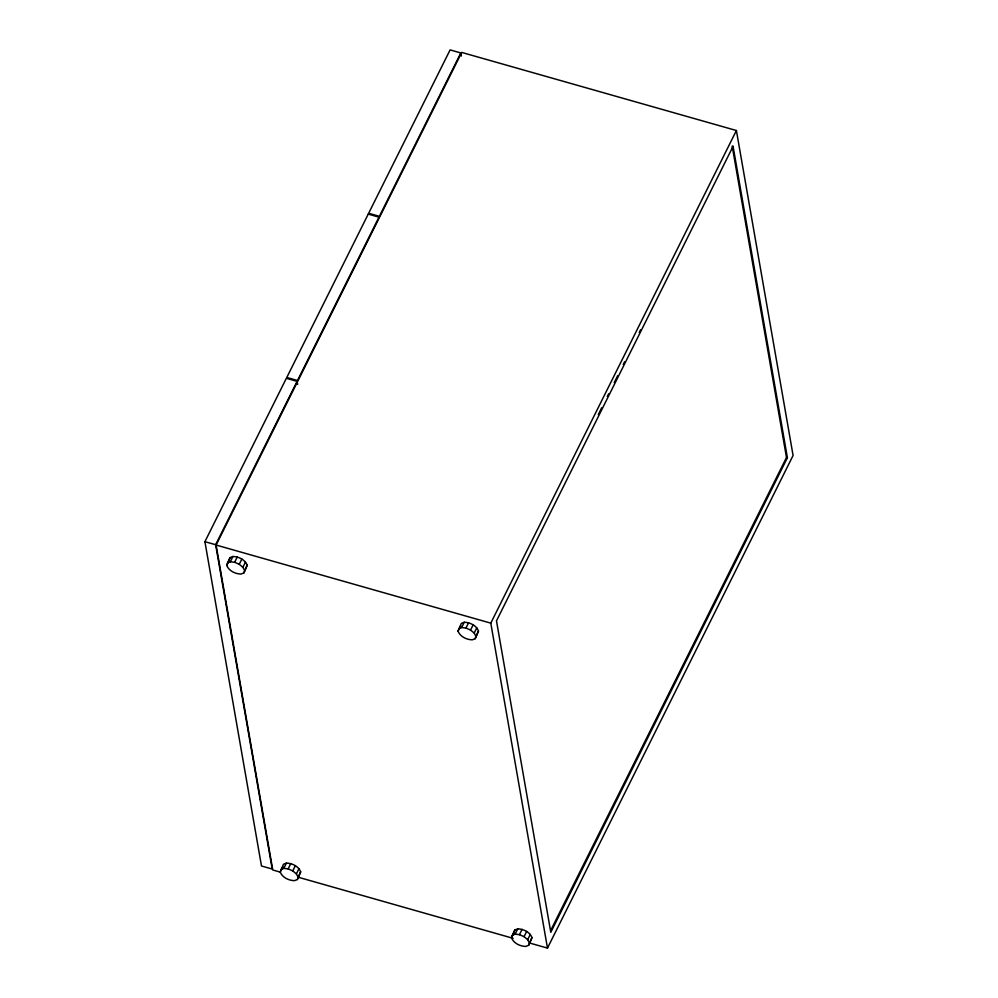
<?xml version="1.0" encoding="UTF-8"?>
<svg xmlns="http://www.w3.org/2000/svg" width="998" height="998" viewBox="0 0 998 998"><rect width="100%" height="100%" fill="white"/><g stroke="black" fill="none" stroke-linecap="round" stroke-linejoin="round"><path stroke-width="1.5" d="M226.708 565.367L230.039 557.62L232.946 556.485C238.709 556.659 244.984 559.579 247.192 565.18L243.861 572.927L240.955 574.062C235.204 573.887 228.929 570.968 226.708 565.367L230.039 557.62M243.861 572.927L247.192 565.18M280.189 871.978L283.519 864.231L286.438 863.095C292.189 863.27 298.464 866.189 300.685 871.79L297.342 879.537L294.435 880.673C288.684 880.498 282.409 877.579 280.189 871.978L282.821 866.701M297.342 879.537L300.685 871.79M458.007 631.135L461.338 623.388L464.257 622.253C470.008 622.428 476.283 625.347 478.504 630.948L475.16 638.695L472.254 639.83C466.503 639.656 460.228 636.736 458.007 631.135L460.639 625.871M475.16 638.695L478.504 630.948M511.487 937.746L514.831 929.999L517.737 928.864C523.488 929.038 529.763 931.957 531.984 937.559L528.653 945.306L525.734 946.441C519.983 946.266 513.708 943.347 511.487 937.746L514.831 929.999M528.653 945.306L531.984 937.559M297.092 381.361L215.643 544.721L272.217 869.046L261.488 866.002L204.914 541.677L286.364 378.304L297.092 381.361L297.629 384.417M460.839 52.956L379.39 216.317L368.661 213.26L450.11 49.9L460.839 52.956L461.363 56.013M280.238 872.115L272.778 869.994L216.092 545.033L461.7 52.42L736.399 130.526L793.086 455.487L547.478 948.1L529.564 943.01M227.407 562.897L230.326 561.762L232.946 556.485M230.326 561.762L234.655 562.273L237.287 556.996M244.572 570.444L242.876 567.288L239.258 564.294L241.878 559.03M242.876 567.288L245.508 562.024M280.9 869.495L283.806 868.372L286.438 863.095M283.806 868.372L288.135 868.884L290.767 863.607M298.053 877.055L296.369 873.899L292.738 870.905L295.358 865.64M296.369 873.899L298.988 868.622M458.718 628.665L461.625 627.53L464.257 622.253M461.625 627.53L465.954 628.041L468.586 622.777M475.871 636.225L474.187 633.056L470.557 630.075L473.177 624.798M474.187 633.056L476.807 627.792M547.478 948.1L490.791 623.139L736.399 130.526M598.276 414.657L601.744 407.708M607.295 396.568L608.68 393.786M614.232 382.658L617.7 375.697M623.251 364.557L624.636 361.775M639.207 332.559L640.591 329.777M733.068 146.332L496.48 620.868L550.796 932.294L787.397 457.758L733.068 146.332L732.183 146.082L786.499 457.496L550.597 930.647M512.199 935.276L515.105 934.14L517.737 928.864M515.105 934.14L519.434 934.652L522.066 929.375M529.352 942.823L527.668 939.667L524.037 936.673L526.67 931.408M527.668 939.667L530.287 934.402M786.499 457.496L787.397 457.758M204.914 541.677L215.643 544.721M216.092 545.033L490.791 623.139M298.165 877.205L513.134 938.332M465.954 628.041L470.557 630.075M234.655 562.273L239.258 564.294M519.434 934.652L524.037 936.673M288.135 868.884L292.738 870.905M368.237 214.108L286.788 377.469L297.516 380.512L378.966 217.152L368.237 214.108"/></g></svg>
